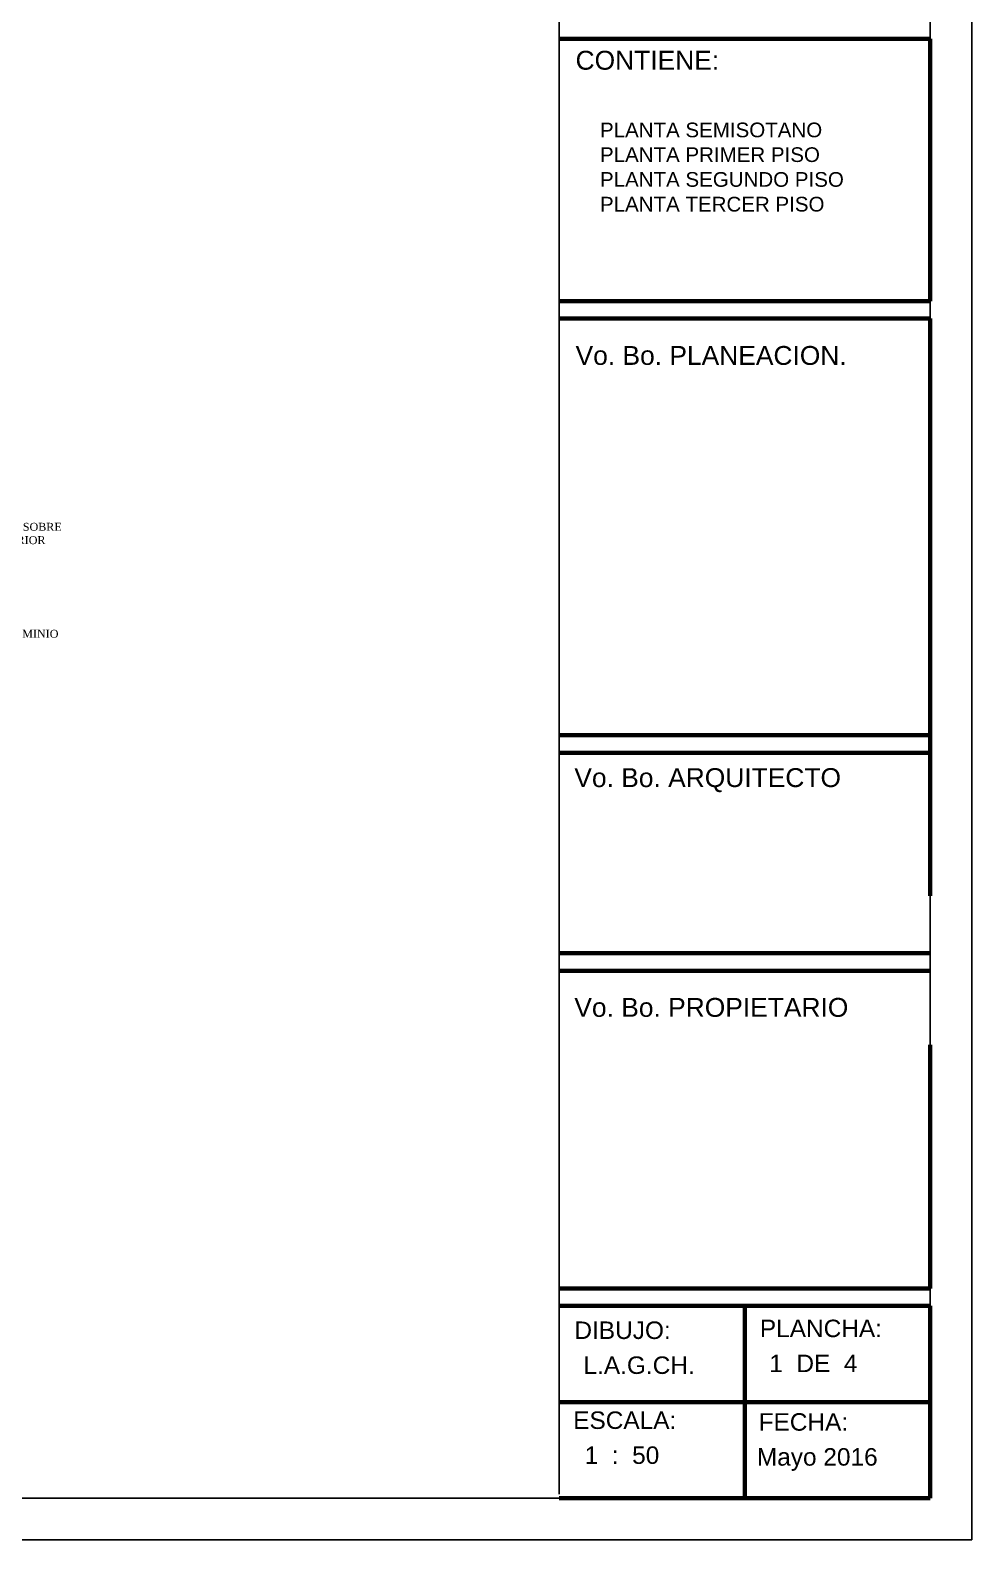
# Model space of a CAD drawing. Header units: metres. Extents: x -50 to 76, y -61 to 14.
# Drawn here: x -1.76 to 9.56, y -60.83 to -42.69 of the extents above; entities that cross this region are included whole.
import ezdxf

# ---------------------------------------------------------------- set-up
doc = ezdxf.new("R2010")
doc.units = ezdxf.units.M
doc.header["$MEASUREMENT"] = 0
doc.layers.add('muros', color=7, linetype='Continuous', lineweight=60)
doc.layers.add('VP', color=2, linetype='Continuous', lineweight=25)
doc.layers.add('TEXT', color=4, linetype='Continuous')
doc.styles.add('ARIAL', font='CENTURY.TTF')
doc.styles.add('style1', font='Swis721 Blk BT Black.ttf')

msp = doc.modelspace()

# ---------------------------------------------------------------- linework, layer by layer
for p, q in [((9.556, -25.83), (9.556, -60.83)), ((4.6, -26.33), (4.6, -60.283)), ((9.056, -26.33), (9.056, -60.33)), ((9.056, -60.33), (-49.944, -60.33)), ((9.556, -60.83), (-50.444, -60.83))]:
    msp.add_line(p, q)
at = {"layer": 'muros'}
for p, q in [((4.6, -42.795), (9.056, -42.795)), ((9.056, -42.795), (9.056, -42.819)), ((9.056, -42.795), (9.056, -45.945)), ((4.6, -45.945), (9.056, -45.945)), ((4.6, -46.155), (9.056, -46.155)), ((9.056, -46.155), (9.056, -51.837)), ((9.056, -50.466), (9.056, -53.091)), ((4.6, -51.163), (9.056, -51.163)), ((4.6, -51.373), (9.056, -51.373)), ((4.6, -53.782), (9.056, -53.782)), ((4.6, -53.992), (9.056, -53.992)), ((9.056, -54.882), (9.056, -57.81)), ((4.6, -57.81), (9.056, -57.81)), ((4.6, -58.02), (9.056, -58.02)), ((6.828, -58.02), (6.828, -60.33)), ((9.056, -58.02), (9.056, -60.33)), ((4.6, -59.175), (9.056, -59.175)), ((4.6, -60.33), (9.056, -60.33))]:
    msp.add_line(p, q, dxfattribs=at)

# ---------------------------------------------------------------- texts
at = {"layer": 'muros', "style": 'style1'}
for s, height, p in [('CONTIENE:', 0.2268, (4.796, -43.165)), ('Vo. Bo. PLANEACION.', 0.2268, (4.796, -46.712)), ('Vo. Bo. ARQUITECTO', 0.2268, (4.781, -51.785)), ('Vo. Bo. PROPIETARIO', 0.2268, (4.781, -54.546)), ('DIBUJO:', 0.21, (4.782, -58.417)), ('PLANCHA:', 0.21, (7.01, -58.395)), ('ESCALA:', 0.21, (4.767, -59.498)), ('FECHA:', 0.21, (6.995, -59.519))]:
    msp.add_text(s, height=height, dxfattribs=at).set_placement(p)
at = {"layer": 'muros', "lineweight": 20, "style": 'style1'}
for s, p in [('PLANTA SEMISOTANO', (5.089, -43.977)), ('PLANTA PRIMER PISO', (5.089, -44.274)), ('PLANTA SEGUNDO PISO', (5.089, -44.572)), ('PLANTA TERCER PISO', (5.089, -44.869))]:
    msp.add_text(s, height=0.1764, dxfattribs=at).set_placement(p)
at = {"layer": 'TEXT', "char_height": 0.096, "attachment_point": 2, "style": 'ARIAL'}
for s, insert, width in [('PINTURA ARENA BEIGE SOBRE ESTUCO PARA EXTERIOR', (-2.443, -48.61), 2.1846), (' CARPINTERIA EN ALUMINIO', (-2.414, -49.895), 2.05208)]:
    msp.add_mtext(s, dxfattribs=dict(at, insert=insert, width=width))
at = {"layer": 'VP', "style": 'style1'}
for s, p in [('L.A.G.CH.', (4.891, -58.837)), ('1  DE  4', (7.123, -58.815)), ('1  :  50', (4.905, -59.918)), ('Mayo 2016', (6.974, -59.939))]:
    msp.add_text(s, height=0.21, dxfattribs=at).set_placement(p)

doc.saveas('drawing.dxf')
